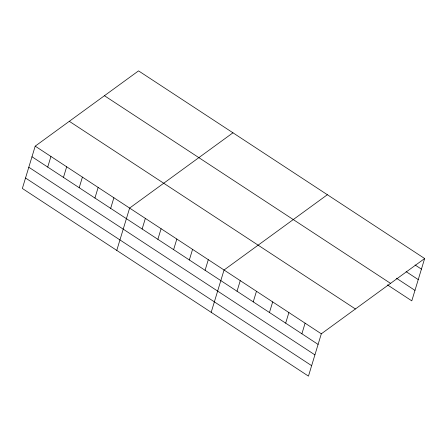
<?xml version="1.0" encoding="UTF-8"?>
<svg xmlns="http://www.w3.org/2000/svg" width="447" height="447" viewBox="0 0 447 447"><rect width="100%" height="100%" fill="white"/><g stroke="black" fill="none" stroke-linecap="round" stroke-linejoin="round"><path stroke-width="0.67" d="M35.207 146.152L22.35 188.466L308.458 376.128L321.315 333.814L424.65 258.534L138.542 70.872L35.207 146.152L321.315 333.814M47.723 167.077L50.941 156.472M63.457 177.398L66.681 166.792M79.192 187.718L82.416 177.118M94.932 198.043L98.15 187.438M110.666 208.363L113.884 197.758M116.768 250.398L129.624 208.078L232.954 132.798M142.14 229.004L145.359 218.399M157.875 239.324L161.093 228.724M173.609 249.649L176.833 239.044M189.344 259.97L192.568 249.365M205.084 270.29L208.302 259.685M211.185 312.324L224.042 270.01L327.372 194.724M237.033 291.243L240.251 280.643M253.242 301.881L256.466 291.276M269.457 312.514L272.681 301.909M285.672 323.147L288.891 312.542M301.881 333.78L305.105 323.181M424.65 258.534L411.793 300.848L387.476 284.895M415.056 264.959L421.426 269.133M406.088 271.625L418.247 279.598M396.444 278.23L414.972 290.382M104.442 95.714L390.549 283.376M69.307 121.31L355.415 308.972M31.983 156.757L318.096 344.413M28.804 167.223L314.917 354.879M25.529 178.001L311.643 365.663"/></g></svg>
